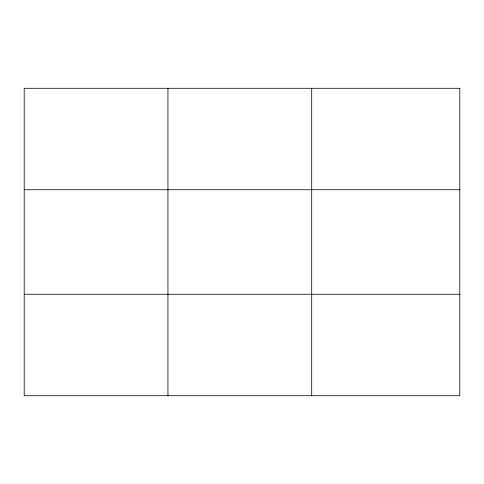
<?xml version="1.0" encoding="UTF-8"?>
<svg xmlns="http://www.w3.org/2000/svg" width="484" height="484" viewBox="0 0 484 484"><rect width="100%" height="100%" fill="white"/><g stroke="black" fill="none" stroke-linecap="round" stroke-linejoin="round"><path stroke-width="0.73" d="M167.948 395.712L167.948 88.288M311.696 395.712L311.696 88.288M24.2 189.74L459.8 189.74M24.2 294.26L459.8 294.26M459.8 88.288L459.8 395.712L24.2 395.712L24.2 88.288L459.8 88.288"/></g></svg>
